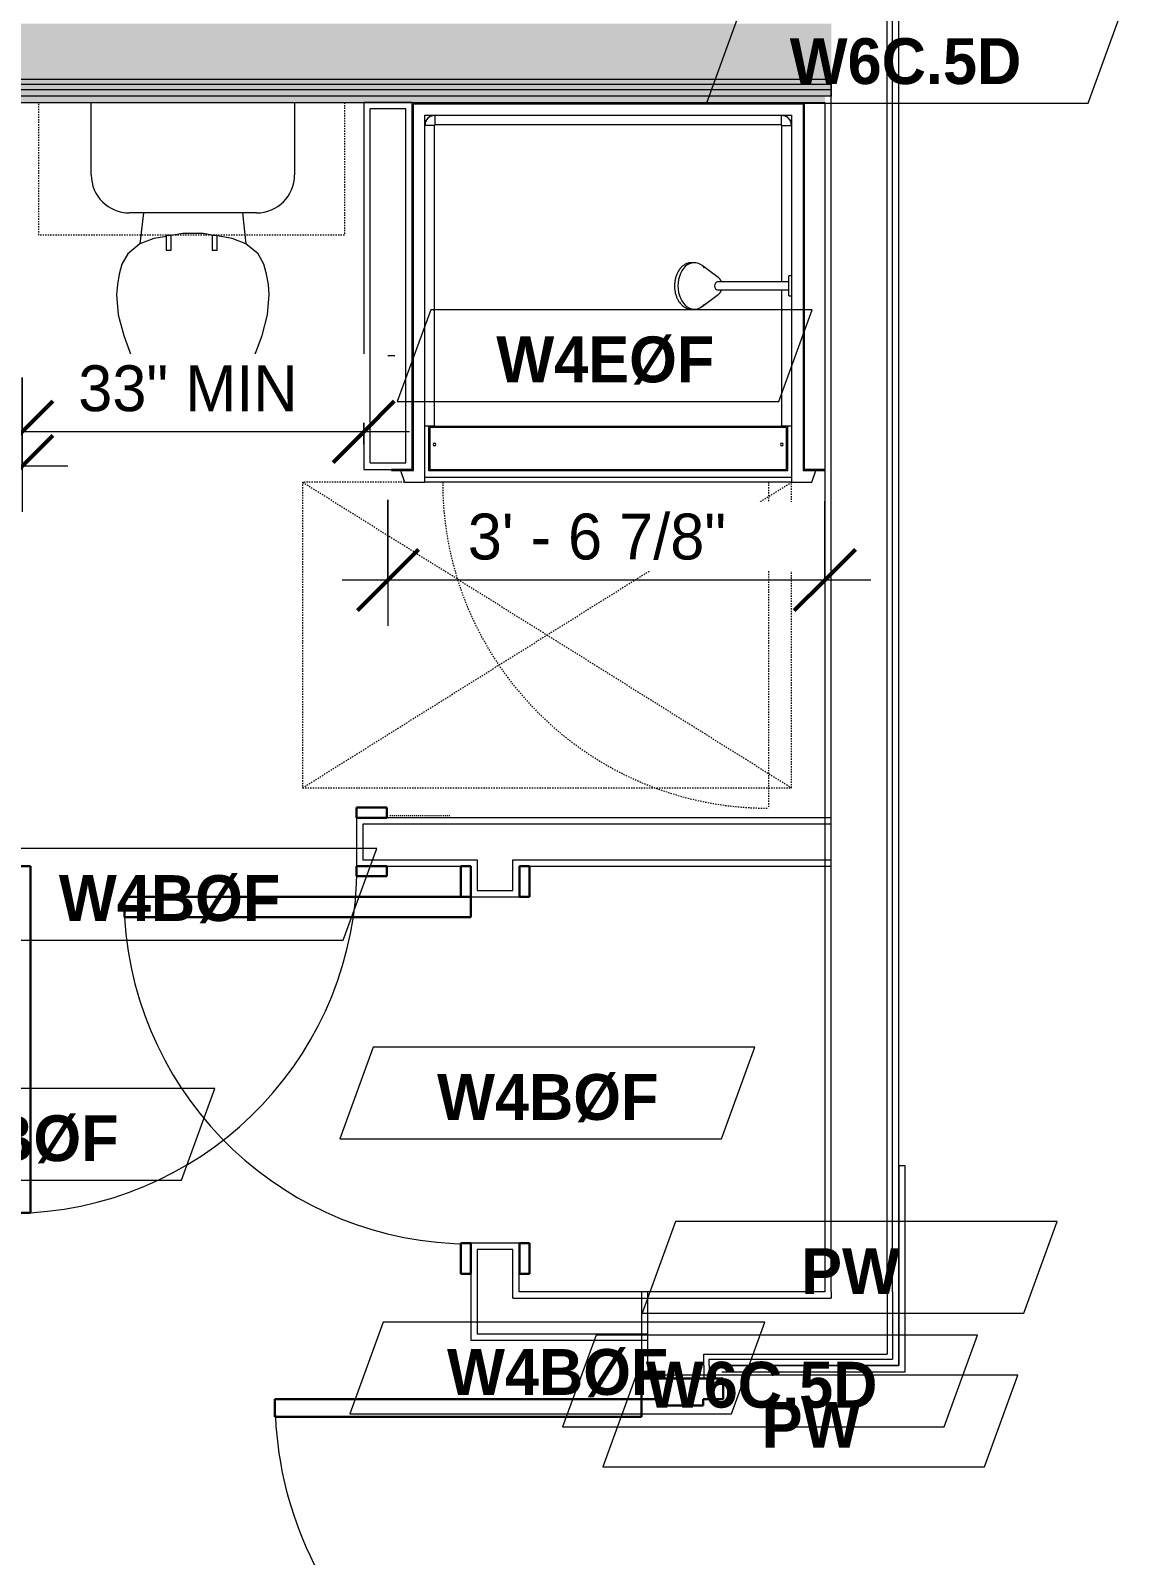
# Model space of a CAD drawing. Header units: inches. Extents: x -4010 to -1872, y 9846 to 12241.
# Drawn here: x -3565.3 to -3458.2, y 10691.2 to 10840.8 of the extents above; entities that cross this region are included whole.
import ezdxf

# ---------------------------------------------------------------- set-up
doc = ezdxf.new("R2010")
doc.units = ezdxf.units.IN
doc.header["$MEASUREMENT"] = 0
doc.linetypes.add('Dash', pattern=[0.25, 0.125, -0.125])
doc.linetypes.add('Dash 3_32_', pattern=[0.1875, 0.09375, -0.09375])
for name, color, linetype, lineweight in [('0-1', 7, 'Continuous', 5), ('0-3', 8, 'Continuous', 9), ('A-ANNO-DIMS', 211, 'Continuous', 9), ('A-ANNO-DIMS-48', 211, 'Continuous', 9), ('A-DETL-1', 90, 'Dash 3_32_', 18), ('A-DOOR-1', 7, 'Continuous', 9), ('A-DOOR-2', 10, 'Continuous', 30), ('A-DOOR-3', 31, 'Continuous', 9), ('A-DOOR-4', 31, 'Continuous', 30), ('A-DOOR-FRAM-2', 10, 'Continuous', 30), ('A-DOOR-FRAM-3', 31, 'Continuous', 30), ('A-GENM', 5, 'Continuous', 9), ('A-GENM-HDLN', 13, 'Dash', 9), ('A-WALL', 113, 'Continuous', 18), ('A-WALL-2', 250, 'Continuous', 18), ('A-WALL-3', 113, 'Continuous', 9), ('A-WALL-IDEN', 211, 'Continuous', 9), ('I-WALL-1', 21, 'Continuous', 18), ('I-WALL-2', 241, 'Continuous', 5), ('I-WALL-3', 7, 'Continuous', 9), ('I-WALL-4', 2, 'Continuous', 9), ('P-SANR-FIXT', 6, 'Continuous', 9), ('P-SANR-FIXT-HDLN', 131, 'Dash', 9), ('Q-CASE', 31, 'Continuous', 9), ('Q-CASE-2', 31, 'Dash', 9)]:
    doc.layers.add(name, color=color, linetype=linetype, lineweight=lineweight)
doc.styles.add('Century Gothic', font='ufonts.com_century-gothic.ttf', dxfattribs={"height": 4.5})
doc.styles.add('Century Gothic_B', font='GOTHICB.TTF', dxfattribs={"height": 4.5})
doc.dimstyles.new('OD_1__HACK_2', dxfattribs={"dimscale": 12, "dimtxt": 4.698757, "dimasz": 0.5, "dimexe": 0.375, "dimexo": 0.25, "dimgap": 0.0625, "dimtad": 1, "dimdec": 4, "dimrnd": 0.0625, "dimzin": 3, "dimdsep": 46, "dimlunit": 4, "dimtxsty": 'Century Gothic', "dimblk1": 'OBLIQUE', "dimblk2": 'OBLIQUE', "dimsah": 1, "dimcen": 0.09, "dimdle": 0.375, "dimazin": 0, "dimtfac": 1, "dimtdec": 4, "dimtix": 1, "dimtmove": 0, "dimatfit": 3, "dimfxl": 1, "dimtvp": 1, "dimtfill": 1, "dimfrac": 2, "dimtolj": 1, "dimtzin": 0, "dimarcsym": 2})

# ---------------------------------------------------------------- blocks, each defined once
blk = doc.blocks.new('HOLLOW METAL - UNIT DOOR-2191978-UNITS PLANS - 3RD FLOOR')
at = {"layer": 'A-DOOR-1'}
blk.add_arc((18, 3.875), 36, 90, 180, dxfattribs=at)
at = {"layer": 'A-DOOR-2'}
for p, q in [((18, 39.875), (16.25, 39.875)), ((16.25, 39.875), (16.25, 3.875)), ((18, 3.875), (18, 39.875)), ((16.25, 3.875), (18, 3.875))]:
    blk.add_line(p, q, dxfattribs=at)
at = {"layer": 'A-DOOR-FRAM-2'}
for p, q in [((-18, 3.875), (-20, 3.875)), ((-20, 3.875), (-20, -4.125)), ((-18, 1.9375), (-18, 3.875)), ((18, 3.875), (18, 1.9375)), ((20, 3.875), (18, 3.875)), ((20, -4.125), (20, 3.875)), ((-17.375, 1.9375), (-18, 1.9375)), ((-17.375, -2.1875), (-17.375, 1.9375)), ((18, 1.9375), (17.375, 1.9375)), ((17.375, 1.9375), (17.375, -2.1875)), ((-18, -4.125), (-18, -2.1875)), ((-18, -2.1875), (-17.375, -2.1875)), ((17.375, -2.1875), (18, -2.1875)), ((18, -2.1875), (18, -4.125)), ((-20, -4.125), (-18, -4.125)), ((18, -4.125), (20, -4.125))]:
    blk.add_line(p, q, dxfattribs=at)
blk = doc.blocks.new('CTR - 1st Phase - Common Walls_rvt-1-UNITS PLANS - 3RD FLOOR')
at = {"layer": 'I-WALL-1'}
blk.add_hatch(color=256, dxfattribs=at).paths.add_polyline_path([(-3489.45, 10833.75), (-3487.3, 10833.75), (-3487.3, 10834.38), (-3852.47, 10834.38), (-3852.47, 10833.75), (-3494.85, 10833.75)], flags=0)
at = {"layer": 'I-WALL-2'}
for points in [[(-3487.3, 10836), (-3486.67, 10836), (-3486.67, 10841.5), (-3852.47, 10841.5), (-3852.47, 10836), (-3494.85, 10836)], [(-3486.67, 10835.5), (-3486.67, 10836), (-3852.47, 10836), (-3852.47, 10835.5), (-3487.3, 10835.5)], [(-3494.85, 10835), (-3486.67, 10835), (-3486.67, 10835.5), (-3852.47, 10835.5), (-3852.47, 10835), (-3512.01, 10835)], [(-3486.67, 10834.38), (-3486.67, 10835), (-3852.47, 10835), (-3852.47, 10834.38), (-3487.3, 10834.38)]]:
    blk.add_hatch(color=256, dxfattribs=at).paths.add_polyline_path(points, flags=0)
at = {"layer": 'A-WALL-2'}
for p, q in [((-3481.17, 10717.06), (-3481.17, 10959.31)), ((-3480.67, 10717.06), (-3480.67, 10959.31)), ((-3487.3, 10836), (-3852.47, 10836)), ((-3487.3, 10835.5), (-3852.47, 10835.5)), ((-3486.67, 10836), (-3487.3, 10836)), ((-3486.67, 10835.5), (-3487.3, 10835.5)), ((-3486.67, 10836), (-3486.67, 10835.5)), ((-3486.67, 10835.5), (-3486.67, 10836)), ((-3486.67, 10835.5), (-3486.67, 10835)), ((-3486.67, 10835), (-3486.67, 10835.5)), ((-3487.3, 10835), (-3852.47, 10835)), ((-3487.3, 10834.38), (-3852.47, 10834.38)), ((-3486.67, 10835), (-3487.3, 10835)), ((-3486.67, 10834.38), (-3487.3, 10834.38)), ((-3486.67, 10835), (-3486.67, 10834.38)), ((-3486.67, 10834.38), (-3486.67, 10835)), ((-3486.67, 10717.06), (-3486.67, 10834.38)), ((-3504.67, 10716.44), (-3486.67, 10716.44)), ((-3504.67, 10710.94), (-3504.67, 10716.44)), ((-3486.67, 10717.06), (-3486.67, 10716.44)), ((-3481.17, 10717.06), (-3481.17, 10716.44)), ((-3481.17, 10716.44), (-3481.17, 10710.94)), ((-3480.67, 10717.06), (-3480.67, 10710.94)), ((-3504.67, 10709.81), (-3504.67, 10710.94)), ((-3504.67, 10709.81), (-3504.67, 10708.53)), ((-3499.17, 10710.94), (-3481.17, 10710.94)), ((-3499.17, 10710.44), (-3499.17, 10710.94)), ((-3499.17, 10709.81), (-3499.17, 10710.44)), ((-3499.17, 10709.81), (-3499.17, 10708.53)), ((-3498.67, 10710.44), (-3480.67, 10710.44)), ((-3498.67, 10709.81), (-3498.67, 10710.44)), ((-3498.67, 10709.81), (-3498.67, 10708.53)), ((-3480.67, 10710.94), (-3480.67, 10710.44))]:
    blk.add_line(p, q, dxfattribs=at)
at = {"layer": 'I-WALL-3'}
for p, q in [((-3480.05, 10717.06), (-3480.05, 10959.31)), ((-3852.47, 10833.75), (-3527.82, 10833.75)), ((-3489.32, 10833.75), (-3487.3, 10833.75)), ((-3487.3, 10833.75), (-3487.3, 10797.75)), ((-3487.3, 10797.63), (-3487.3, 10717.06)), ((-3479.42, 10729.41), (-3480.05, 10729.41)), ((-3480.05, 10729.41), (-3480.05, 10709.81)), ((-3479.42, 10709.81), (-3479.42, 10729.41)), ((-3487.3, 10717.06), (-3505.3, 10717.06)), ((-3505.3, 10717.06), (-3505.3, 10716.44)), ((-3505.3, 10716.44), (-3505.3, 10709.81)), ((-3480.05, 10710.44), (-3480.05, 10717.06)), ((-3505.3, 10709.81), (-3505.3, 10708.53)), ((-3498.05, 10709.81), (-3480.05, 10709.81)), ((-3498.05, 10708.53), (-3498.05, 10709.81)), ((-3480.05, 10709.81), (-3498.05, 10709.81)), ((-3498.05, 10709.81), (-3498.05, 10709.19)), ((-3480.05, 10709.81), (-3480.05, 10710.44)), ((-3479.42, 10709.19), (-3479.42, 10709.81)), ((-3497.42, 10709.19), (-3479.42, 10709.19))]:
    blk.add_line(p, q, dxfattribs=at)
at = {"layer": '0-3', "rotation": 89.99999999999123}
blk.add_blockref('HOLLOW METAL - UNIT DOOR-2191978-UNITS PLANS - 3RD FLOOR', (-3501.42, 10688.53), dxfattribs=at)
blk = doc.blocks.new('SWING - SINGLE - FLUSH - 2-10 x 6-8 - PRIVACY-3199407-UNITS PLANS - 3RD FLOOR')
at = {"layer": 'A-DOOR-3'}
blk.add_arc((17, 2.37), 34.07, 93.3657, 180, dxfattribs=at)
at = {"layer": 'A-DOOR-4'}
for p, q in [((15, 2.37), (15, 36.38)), ((17, 36.38), (15, 36.38)), ((17, 2.37), (17, 36.38)), ((17, 2.37), (15, 2.37))]:
    blk.add_line(p, q, dxfattribs=at)
at = {"layer": 'A-DOOR-FRAM-3'}
for p, q in [((-17, 3.37), (-20, 3.37)), ((-20, 3.37), (-20, 2.37)), ((-17, 2.37), (-17, 3.37)), ((20, 3.37), (17, 3.37)), ((17, 3.37), (17, 2.37)), ((20, 2.37), (20, 3.37)), ((-20, 2.37), (-17, 2.37)), ((17, 2.37), (20, 2.37)), ((-17, -2.38), (-20, -2.38)), ((-20, -2.38), (-20, -3.38)), ((-17, -3.38), (-17, -2.38)), ((20, -2.38), (17, -2.38)), ((17, -2.38), (17, -3.38)), ((20, -3.38), (20, -2.38)), ((-20, -3.38), (-17, -3.38)), ((17, -3.38), (20, -3.38))]:
    blk.add_line(p, q, dxfattribs=at)
blk = doc.blocks.new('SWING - SINGLE - FLUSH - 2-10 x 6-8 - PRIVACY-3928387-UNITS PLANS - 3RD FLOOR')
at = {"layer": 'A-DOOR-3'}
blk.add_arc((17, 2.37), 34.07, 93.3657, 180, dxfattribs=at)
at = {"layer": 'A-DOOR-4'}
for p, q in [((15, 2.37), (15, 36.38)), ((17, 36.38), (15, 36.38)), ((17, 2.37), (17, 36.38)), ((17, 2.37), (15, 2.37))]:
    blk.add_line(p, q, dxfattribs=at)
at = {"layer": 'A-DOOR-FRAM-3'}
for p, q in [((-17, 3.37), (-20, 3.37)), ((-20, 3.37), (-20, 2.37)), ((-17, 2.37), (-17, 3.37)), ((20, 3.37), (17, 3.37)), ((17, 3.37), (17, 2.37)), ((20, 2.37), (20, 3.37)), ((-20, 2.37), (-17, 2.37)), ((17, 2.37), (20, 2.37)), ((-17, -2.38), (-20, -2.38)), ((-20, -2.38), (-20, -3.38)), ((-17, -3.38), (-17, -2.38)), ((20, -2.38), (17, -2.38)), ((17, -2.38), (17, -3.38)), ((20, -3.38), (20, -2.38)), ((-20, -3.38), (-17, -3.38)), ((17, -3.38), (20, -3.38))]:
    blk.add_line(p, q, dxfattribs=at)
blk = doc.blocks.new('Toilet-Domestic-3D - Toilet-Domestic-3D-1352612-UNITS PLANS - 3RD FLOOR')
at = {"layer": 'P-SANR-FIXT'}
for p, q in [((-9.98, 11.75), (-9.98, 18.86)), ((9.98, 18.86), (9.98, 11.75)), ((6.25, 8.02), (-6.25, 8.02)), ((-4.86, 8.02), (-5.21, 5)), ((4.86, 8.02), (5.21, 5)), ((-1, 6), (-2.12, 5.8)), ((1, 6), (-1, 6)), ((1.89, 5.84), (1, 6)), ((-5.21, 5), (-6.4, 4)), ((-3.84, 5.5), (-5.21, 5)), ((-2.61, 5.72), (-3.84, 5.5)), ((3.84, 5.5), (2.38, 5.76)), ((5.21, 5), (3.84, 5.5)), ((6.4, 4), (5.21, 5)), ((-6.97, 3), (-7.24, 2)), ((-6.4, 4), (-6.97, 3)), ((6.97, 3), (6.4, 4)), ((7.24, 2), (6.97, 3)), ((-7.24, 2), (-7.41, 1)), ((7.41, 1), (7.24, 2)), ((-7.41, 1), (-7.5, 0)), ((-7.5, 0), (-7.33, -1.99)), ((7.33, -1.99), (7.5, 0)), ((7.5, 0), (7.41, 1)), ((-7.33, -1.99), (-6.79, -4)), ((6.79, -4), (7.33, -1.99)), ((-6.79, -4), (-6.06, -6)), ((6.06, -6), (6.79, -4)), ((-6.06, -6), (-5.13, -8)), ((5.13, -8), (6.06, -6)), ((-5.13, -8), (-3.74, -10)), ((3.74, -10), (5.13, -8)), ((-3.74, -10), (-2.74, -11)), ((2.74, -11), (3.74, -10)), ((-2.74, -11), (-1.87, -11.5)), ((-1.87, -11.5), (-0.5, -12)), ((0.5, -12), (1.87, -11.5)), ((1.87, -11.5), (2.74, -11)), ((-0.5, -12), (0.5, -12))]:
    blk.add_line(p, q, dxfattribs=at)
for centre, start, end in [((-6.25, 11.75), 180, 270), ((6.25, 11.75), 270, 360)]:
    blk.add_arc(centre, 3.73, start, end, dxfattribs=at)
blk = doc.blocks.new('ADA Clearances - 30_x48_-3255449-UNITS PLANS - 3RD FLOOR')
at = {"layer": 'A-GENM-HDLN'}
for p, q in [((15, -24), (-15, 24)), ((-15, -24), (15, 24)), ((15, 24), (-15, 24)), ((15, -24), (15, 24)), ((-15, -14), (-15, -24)), ((-15, -24), (15, -24))]:
    blk.add_line(p, q, dxfattribs=at)
blk = doc.blocks.new('300 Series Wall Hung Cabinet_326 - 30_-2909953-UNITS PLANS - 3RD FLOOR')
at = {"layer": 'Q-CASE'}
for p, q in [((-2.01, 14.69), (-2.5, 14.69)), ((-2.5, 14.69), (-2.5, 13.19)), ((-2.01, 13.19), (-2.01, 14.69)), ((2.49, 14.69), (2, 14.69)), ((2, 14.69), (2, 13.19)), ((2.49, 13.19), (2.49, 14.69)), ((-2.01, 13.19), (-2.5, 13.19)), ((2.49, 13.19), (2, 13.19))]:
    blk.add_line(p, q, dxfattribs=at)
at = {"layer": 'Q-CASE-2'}
for p, q in [((-15, 0.19), (-15, 13.19)), ((-15, 13.19), (15, 13.19)), ((15, 13.19), (15, 0.19)), ((15, 0.19), (-15, 0.19))]:
    blk.add_line(p, q, dxfattribs=at)
blk = doc.blocks.new('4LBS24238A75FTB_V2 - 4LBS24238A75FTB_V2-V28-UNITS PLANS - 3RD FLOOR')
at = {"layer": 'P-SANR-FIXT'}
for p, q in [((0, -0.5), (38.5, -0.5)), ((0, -36.5), (0, -0.5)), ((0.12, -36.62), (0.12, -0.63)), ((0.12, -0.63), (38.38, -0.63)), ((38.38, -0.63), (38.38, -36.62)), ((38.5, -0.5), (38.5, -36.5)), ((1.25, -37.75), (1.25, -1.75)), ((1.25, -1.75), (37.25, -1.75)), ((1.3, -2.43), (1.28, -2.51)), ((1.42, -2.2), (1.4, -2.23)), ((1.58, -2.01), (1.51, -2.08)), ((1.73, -1.9), (1.7, -1.92)), ((1.78, -1.87), (1.75, -1.89)), ((2.01, -1.78), (1.93, -1.8)), ((2.2, -32.27), (2.2, -2.75)), ((2.25, -1.77), (2.25, -1.75)), ((36.25, -1.77), (2.25, -1.77)), ((36.25, -2.7), (2.25, -2.7)), ((36.25, -1.77), (36.25, -1.75)), ((36.3, -18.11), (36.3, -2.75)), ((36.57, -1.8), (36.49, -1.78)), ((36.8, -1.92), (36.77, -1.9)), ((36.99, -2.08), (36.92, -2.01)), ((37.1, -2.23), (37.08, -2.2)), ((37.22, -2.51), (37.2, -2.43)), ((37.25, -1.75), (37.25, -17.52)), ((36.3, -32.27), (36.3, -18.89)), ((37.25, -19.48), (37.25, -37.75)), ((1.62, -32.27), (1.62, -36.62)), ((36.75, -32.38), (1.75, -32.38)), ((1.75, -32.38), (1.75, -36.5)), ((2.2, -32.27), (36.3, -32.27)), ((36.75, -36.5), (36.75, -32.38)), ((36.88, -36.62), (36.88, -32.27)), ((0, -36.5), (-2.02, -36.5)), ((-2.02, -36.5), (-2.02, -36.62)), ((-2.02, -36.62), (0.12, -36.62)), ((-1.13, -36.62), (-0.75, -37.75)), ((1.25, -37.25), (37.25, -37.25)), ((1.25, -37.75), (1.25, -37.25)), ((1.62, -36.62), (36.88, -36.62)), ((1.75, -36.5), (36.75, -36.5)), ((37.25, -37.25), (37.25, -37.75)), ((38.38, -36.62), (40.52, -36.62)), ((40.52, -36.5), (38.5, -36.5)), ((39.25, -37.75), (39.63, -36.62)), ((40.52, -36.62), (40.52, -36.5)), ((-0.75, -37.75), (1.25, -37.75)), ((37.25, -37.75), (1.25, -37.75)), ((37.25, -37.75), (39.25, -37.75))]:
    blk.add_line(p, q, dxfattribs=at)
for centre, radius, start, end in [((2.25, -2.75), 1, 90, 180), ((36.25, -2.75), 1, 0, 90), ((2.2, -34.06), 0.125, 0, 180), ((2.2, -34.06), 0.125, 180, 0), ((36.3, -34.06), 0.125, 0, 180), ((36.3, -34.06), 0.125, 180, 0)]:
    blk.add_arc(centre, radius, start, end, dxfattribs=at)
for centre, start_param, end_param in [((2.2, -32.28), 1.570796, 3.141593), ((36.3, -32.28), 0, 1.570796)]:
    blk.add_ellipse(centre, major_axis=(0.95, 0), ratio=0.019505, start_param=start_param, end_param=end_param, dxfattribs=at)
for points, knots in [([(2.25, -1.77), (2.18, -1.77), (2.05, -1.78), (1.8, -1.86), (1.52, -2.04), (1.34, -2.32), (1.26, -2.57), (1.25, -2.7), (1.25, -2.77)], [0, 0, 0, 0, 0.125, 0.25, 0.5, 0.75, 0.875, 1, 1, 1, 1]), ([(1.38, -2.25), (1.41, -2.21), (1.47, -2.12), (1.54, -2.04), (1.59, -2)], [-0.6665731, -0.6665731, -0.6665731, -0.6665731, -0.5714286, -0.4611793, -0.4611793, -0.4611793, -0.4611793]), ([(1.75, -1.88), (1.77, -1.87), (1.86, -1.82), (2.03, -1.77), (2.17, -1.75), (2.25, -1.75)], [-0.3333068, -0.3333068, -0.3333068, -0.3333068, -0.2857143, -0.1428571, 0, 0, 0, 0]), ([(2.25, -2.7), (2.24, -2.7), (2.24, -2.7), (2.23, -2.7), (2.22, -2.71), (2.22, -2.71), (2.21, -2.72), (2.21, -2.73), (2.2, -2.74), (2.2, -2.74), (2.2, -2.75), (2.2, -2.75)], [-1, -1, -1, -1, -0.833333, -0.75, -0.666667, -0.583333, -0.416667, -0.333333, -0.208333, -0.083333, 0, 0, 0, 0]), ([(36.25, -1.75), (36.31, -1.75), (36.42, -1.76), (36.59, -1.8), (36.7, -1.85), (36.75, -1.88)], [-1, -1, -1, -1, -0.8928571, -0.7857143, -0.6666667, -0.6666667, -0.6666667, -0.6666667]), ([(37.25, -2.77), (37.25, -2.7), (37.24, -2.57), (37.16, -2.32), (36.98, -2.04), (36.7, -1.86), (36.45, -1.78), (36.32, -1.77), (36.25, -1.77)], [0, 0, 0, 0, 0.125, 0.25, 0.5, 0.75, 0.875, 1, 1, 1, 1]), ([(36.3, -2.75), (36.3, -2.74), (36.3, -2.74), (36.3, -2.73), (36.29, -2.72), (36.29, -2.72), (36.28, -2.71), (36.27, -2.71), (36.26, -2.7), (36.26, -2.7), (36.25, -2.7), (36.25, -2.7)], [-1, -1, -1, -1, -0.833333, -0.75, -0.666667, -0.583333, -0.416667, -0.333333, -0.208333, -0.083333, 0, 0, 0, 0]), ([(36.75, -1.88), (36.79, -1.91), (36.89, -1.97), (36.97, -2.05), (37.01, -2.1)], [-0.6665731, -0.6665731, -0.6665731, -0.6665731, -0.5714286, -0.4475924, -0.4475924, -0.4475924, -0.4475924]), ([(37.12, -2.25), (37.13, -2.27), (37.16, -2.33), (37.18, -2.38), (37.19, -2.42)], [-0.3333068, -0.3333068, -0.3333068, -0.3333068, -0.2857143, -0.2174647, -0.2174647, -0.2174647, -0.2174647])]:
    blk.add_open_spline(points, degree=3, knots=knots, dxfattribs=at)
for points in [[(1.25, -2.75), (1.25, -2.74), (1.25, -2.72), (1.25, -2.71)], [(2.2, -2.75), (2.12, -2.75), (1.95, -2.75), (1.72, -2.75), (1.52, -2.76), (1.37, -2.76), (1.27, -2.76), (1.25, -2.77), (1.25, -2.77)], [(1.35, -2.32), (1.36, -2.3), (1.37, -2.27), (1.38, -2.25)], [(1.63, -1.97), (1.67, -1.94), (1.71, -1.91), (1.75, -1.88)], [(2.25, -2.7), (2.25, -2.62), (2.25, -2.45), (2.25, -2.22), (2.25, -2.03), (2.25, -1.88), (2.25, -1.82), (2.25, -1.8)], [(36.25, -2.7), (36.25, -2.62), (36.25, -2.45), (36.25, -2.22), (36.25, -2.03), (36.25, -1.88), (36.25, -1.82), (36.25, -1.8)], [(36.3, -2.75), (36.38, -2.75), (36.55, -2.75), (36.78, -2.75), (36.98, -2.76), (37.13, -2.76), (37.23, -2.76), (37.25, -2.77), (37.25, -2.77)], [(37.04, -2.14), (37.07, -2.18), (37.09, -2.21), (37.12, -2.25)], [(37.25, -2.67), (37.25, -2.7), (37.25, -2.72), (37.25, -2.75)]]:
    blk.add_open_spline(points, degree=3, dxfattribs=at)
at = {"layer": 'P-SANR-FIXT-HDLN'}
blk.add_line((35, -37.75), (35, -69.75), dxfattribs=at)
blk.add_arc((35, -37.75), 32, 180, 270, dxfattribs=at)
blk = doc.blocks.new('Shower Head - Shower Head-3260035-UNITS PLANS - 3RD FLOOR')
at = {"layer": 'P-SANR-FIXT'}
for p, q in [((-2.28, 9.81), (-2.28, 9.54)), ((2.28, 9.54), (2.28, 9.81)), ((-2.02, 8.78), (-0.84, 7.19)), ((0.84, 7.19), (2.02, 8.78)), ((-0.39, 7.27), (-0.39, 6.01)), ((0.39, 6.01), (0.39, 7.27)), ((-0.98, 0.26), (-0.98, 0)), ((-0.98, 0.26), (0.98, 0.26)), ((0.98, 0), (-0.98, 0)), ((-0.39, 1), (-0.39, 0.26)), ((0.39, 0.26), (0.39, 1)), ((0.98, 0), (0.98, 0.26))]:
    blk.add_line(p, q, dxfattribs=at)
at = {"layer": 'P-SANR-FIXT', "flags": 128}
for points in [[(0, 11.49), (-0.09, 11.49), (-0.18, 11.48), (-0.27, 11.48), (-0.35, 11.47), (-0.44, 11.46), (-0.53, 11.44), (-0.62, 11.43), (-0.7, 11.41), (-0.79, 11.39), (-0.87, 11.36), (-0.95, 11.34), (-1.03, 11.31), (-1.11, 11.28), (-1.19, 11.25), (-1.26, 11.21), (-1.34, 11.17), (-1.41, 11.13), (-1.48, 11.09), (-1.55, 11.05), (-1.61, 11), (-1.68, 10.95), (-1.74, 10.9), (-1.8, 10.85), (-1.85, 10.8), (-1.9, 10.74), (-1.95, 10.69), (-2, 10.63), (-2.04, 10.57), (-2.08, 10.51), (-2.12, 10.44), (-2.15, 10.38), (-2.18, 10.31), (-2.21, 10.25), (-2.23, 10.18), (-2.25, 10.11), (-2.26, 10.04), (-2.27, 9.97), (-2.28, 9.9), (-2.28, 9.83), (-2.28, 9.81)], [(2.28, 9.81), (2.28, 9.88), (2.28, 9.95), (2.27, 10.02), (2.25, 10.09), (2.24, 10.16), (2.21, 10.23), (2.19, 10.3), (2.16, 10.36), (2.13, 10.43), (2.09, 10.49), (2.05, 10.55), (2.01, 10.61), (1.97, 10.67), (1.92, 10.73), (1.86, 10.79), (1.81, 10.84), (1.75, 10.89), (1.69, 10.94), (1.63, 10.99), (1.57, 11.04), (1.5, 11.08), (1.43, 11.12), (1.36, 11.16), (1.28, 11.2), (1.21, 11.24), (1.13, 11.27), (1.05, 11.3), (0.97, 11.33), (0.89, 11.36), (0.81, 11.38), (0.72, 11.4), (0.64, 11.42), (0.55, 11.44), (0.47, 11.45), (0.38, 11.46), (0.29, 11.47), (0.2, 11.48), (0.11, 11.49), (0.02, 11.49), (0, 11.49)], [(-0.84, 7.19), (-0.81, 7.16), (-0.79, 7.13), (-0.76, 7.1), (-0.73, 7.08), (-0.7, 7.05), (-0.68, 7.03), (-0.65, 7.01), (-0.62, 6.98), (-0.59, 6.97), (-0.56, 6.95), (-0.53, 6.93), (-0.49, 6.91), (-0.46, 6.9), (-0.43, 6.89), (-0.4, 6.87)], [(-0.39, 6.01), (-0.39, 5.81), (-0.39, 5.6), (-0.39, 5.38), (-0.39, 5.15), (-0.39, 4.92), (-0.39, 4.68), (-0.39, 4.43), (-0.39, 4.18), (-0.39, 3.93), (-0.39, 3.67), (-0.39, 3.4), (-0.39, 3.13), (-0.39, 2.86), (-0.39, 2.59), (-0.39, 2.31), (-0.39, 2.03), (-0.39, 1.75), (-0.39, 1.46), (-0.39, 1.18), (-0.39, 1)], [(0.39, 6.87), (0.43, 6.88), (0.46, 6.9), (0.49, 6.91), (0.52, 6.93), (0.55, 6.94), (0.58, 6.96), (0.61, 6.98), (0.64, 7), (0.67, 7.03), (0.7, 7.05), (0.73, 7.07), (0.76, 7.1), (0.78, 7.13), (0.81, 7.16), (0.83, 7.19), (0.84, 7.19)], [(0.39, 1), (0.39, 1.29), (0.39, 1.57), (0.39, 1.85), (0.39, 2.13), (0.39, 2.41), (0.39, 2.69), (0.39, 2.96), (0.39, 3.23), (0.39, 3.5), (0.39, 3.76), (0.39, 4.02), (0.39, 4.27), (0.39, 4.52), (0.39, 4.77), (0.39, 5), (0.39, 5.23), (0.39, 5.46), (0.39, 5.67), (0.39, 5.88), (0.39, 6.01)]]:
    blk.add_lwpolyline(points, dxfattribs=at)
at = {"layer": 'P-SANR-FIXT'}
for centre, major_axis, start_param, end_param in [((0, 9.54), (-2.28, 0), 4.712389, 6.956384), ((0, 9.54), (2.28, 0), 5.609987, 7.853982), ((0, 7.27), (-0.394, 0), 4.712389, 6.283185), ((0, 7.27), (-0.394, 0), 3.141593, 4.712389)]:
    blk.add_ellipse(centre, major_axis=major_axis, ratio=0.707107, start_param=start_param, end_param=end_param, dxfattribs=at)
blk = doc.blocks.new('DIMBLOCK189-UNITS PLANS - 3RD FLOOR')
at = {"layer": 'A-ANNO-DIMS-48'}
for p, q in [((-3614.11, 10806.75), (-3614.11, 10793.57)), ((-3614.11, 10798.07), (-3614.11, 10806.75)), ((-3566.11, 10806.75), (-3566.11, 10793.57)), ((-3566.11, 10798.07), (-3566.11, 10806.75)), ((-3561.61, 10798.07), (-3618.61, 10798.07))]:
    blk.add_line(p, q, dxfattribs=at)
at = {"layer": 'A-ANNO-DIMS-48', "lineweight": 50}
for p, q in [((-3614.11, 10798.07), (-3611.11, 10801.07)), ((-3566.11, 10798.07), (-3563.11, 10801.07)), ((-3614.11, 10798.07), (-3617.11, 10795.07)), ((-3566.11, 10798.07), (-3569.11, 10795.07))]:
    blk.add_line(p, q, dxfattribs=at)
at = {"layer": 'A-ANNO-DIMS-48', "color": 0, "insert": (-3597.98, 10804.59), "char_height": 4.5, "width": 18.8845, "attachment_point": 1, "line_spacing_factor": 0.984502, "style": 'Century Gothic', "bg_fill": 3, "box_fill_scale": 1.25, "bg_fill_color": 256, "bg_fill_true_color": 13158600, "bg_fill_transparency": 0}
blk.add_mtext('4\' - 0"', dxfattribs=at)
blk = doc.blocks.new('_Oblique')
at = {"color": 0, "linetype": 'ByBlock', "lineweight": -2}
blk.add_line((-0.5, -0.5), (0.5, 0.5), dxfattribs=at)
blk = doc.blocks.new('DIMBLOCK191-UNITS PLANS - 3RD FLOOR')
at = {"layer": 'A-ANNO-DIMS-48'}
for p, q in [((-3566.11, 10806.75), (-3566.11, 10796.94)), ((-3566.11, 10801.44), (-3566.11, 10806.75)), ((-3532.57, 10800.2), (-3532.57, 10805.94)), ((-3528.07, 10801.44), (-3570.61, 10801.44)), ((-3532.57, 10801.44), (-3532.57, 10800.2))]:
    blk.add_line(p, q, dxfattribs=at)
at = {"layer": 'A-ANNO-DIMS-48', "lineweight": 50}
for p, q in [((-3566.11, 10801.44), (-3563.11, 10804.44)), ((-3532.57, 10801.44), (-3529.57, 10804.44)), ((-3566.11, 10801.44), (-3569.11, 10798.44)), ((-3532.57, 10801.44), (-3535.57, 10798.44))]:
    blk.add_line(p, q, dxfattribs=at)
at = {"layer": 'A-ANNO-DIMS-48', "color": 0, "insert": (-3560.6, 10807.96), "char_height": 4.5, "width": 27.029, "attachment_point": 1, "line_spacing_factor": 0.984502, "style": 'Century Gothic', "bg_fill": 3, "box_fill_scale": 1.25, "bg_fill_color": 256, "bg_fill_true_color": 13158600, "bg_fill_transparency": 0}
blk.add_mtext('33" MIN', dxfattribs=at)
blk = doc.blocks.new('DIMBLOCK192-UNITS PLANS - 3RD FLOOR')
at = {"layer": 'A-ANNO-DIMS-48'}
for p, q in [((-3530.2, 10794.75), (-3530.2, 10782.39)), ((-3530.2, 10786.89), (-3530.2, 10794.75)), ((-3487.3, 10794.63), (-3487.3, 10782.39)), ((-3487.3, 10786.89), (-3487.3, 10794.63)), ((-3482.8, 10786.89), (-3534.7, 10786.89))]:
    blk.add_line(p, q, dxfattribs=at)
at = {"layer": 'A-ANNO-DIMS-48', "lineweight": 50}
for p, q in [((-3530.2, 10786.89), (-3527.2, 10789.89)), ((-3487.3, 10786.89), (-3484.3, 10789.89)), ((-3530.2, 10786.89), (-3533.2, 10783.89)), ((-3487.3, 10786.89), (-3490.3, 10783.89))]:
    blk.add_line(p, q, dxfattribs=at)
at = {"layer": 'A-ANNO-DIMS-48', "color": 0, "insert": (-3522.36, 10793.41), "char_height": 4.5, "width": 32.6676, "attachment_point": 1, "line_spacing_factor": 0.984502, "style": 'Century Gothic', "bg_fill": 3, "box_fill_scale": 1.25, "bg_fill_color": 256, "bg_fill_true_color": 13158600, "bg_fill_transparency": 0}
blk.add_mtext('3\' - 6 7/8"', dxfattribs=at)
blk = doc.blocks.new('Wall Tag - Arch Wall-3956453-UNITS PLANS - 3RD FLOOR')
at = {"layer": 'A-WALL-IDEN'}
for p, q in [((-0.3561, 0.0937), (-0.4244, -0.0937)), ((0.4244, 0.0937), (-0.3561, 0.0937)), ((0.3561, -0.0937), (0.4244, 0.0937)), ((-0.4244, -0.0937), (0.3561, -0.0937))]:
    blk.add_line(p, q, dxfattribs=at)

msp = doc.modelspace()

# ---------------------------------------------------------------- linework, layer by layer
at = {"layer": 'A-DETL-1'}
msp.add_line((-3524.12304, 10763.7519), (-3530.12304, 10763.7519), dxfattribs=at)
at = {"layer": 'A-WALL'}
for p, q in [((-3531.94765, 10798.3769), (-3531.94765, 10833.1269)), ((-3528.44765, 10833.1269), (-3531.94765, 10833.1269)), ((-3528.44765, 10798.3769), (-3528.44765, 10833.1269)), ((-3531.94765, 10798.3769), (-3528.44765, 10798.3769)), ((-3486.67374, 10762.9394), (-3532.67374, 10762.9394)), ((-3532.67374, 10762.9394), (-3532.67374, 10759.4394)), ((-3532.67374, 10759.4394), (-3521.42374, 10759.4394)), ((-3521.42374, 10759.4394), (-3521.42374, 10756.4394)), ((-3517.92374, 10759.4394), (-3486.67374, 10759.4394)), ((-3517.92374, 10756.4394), (-3517.92374, 10759.4394)), ((-3521.42374, 10756.4394), (-3517.92374, 10756.4394)), ((-3521.42374, 10721.1894), (-3521.42374, 10712.9394)), ((-3517.92374, 10721.1894), (-3521.42374, 10721.1894)), ((-3517.92374, 10716.4394), (-3517.92374, 10721.1894)), ((-3517.92374, 10716.4394), (-3504.67374, 10716.4394)), ((-3521.42374, 10712.9394), (-3504.67374, 10712.9394))]:
    msp.add_line(p, q, dxfattribs=at)
at = {"layer": 'A-WALL-3'}
for p, q in [((-3486.67374, 10763.5644), (-3533.29874, 10763.5644)), ((-3533.29874, 10763.5644), (-3533.29874, 10758.8144)), ((-3486.67374, 10758.8144), (-3486.67374, 10763.5644)), ((-3533.29874, 10758.8144), (-3522.04874, 10758.8144)), ((-3522.04874, 10758.8144), (-3522.04874, 10755.8144)), ((-3517.29874, 10758.8144), (-3486.67374, 10758.8144)), ((-3517.29874, 10755.8144), (-3517.29874, 10758.8144)), ((-3522.04874, 10755.8144), (-3517.29874, 10755.8144)), ((-3522.04874, 10721.8144), (-3522.04874, 10712.3144)), ((-3517.29874, 10721.8144), (-3522.04874, 10721.8144)), ((-3517.29874, 10717.0644), (-3517.29874, 10721.8144)), ((-3504.67374, 10717.0644), (-3517.29874, 10717.0644)), ((-3504.67374, 10712.3144), (-3504.67374, 10717.0644)), ((-3522.04874, 10712.3144), (-3504.67374, 10712.3144))]:
    msp.add_line(p, q, dxfattribs=at)
at = {"layer": 'I-WALL-4'}
for p, q in [((-3532.57265, 10833.7519), (-3532.57265, 10797.7519)), ((-3527.82265, 10833.7519), (-3532.57265, 10833.7519)), ((-3532.57265, 10797.7519), (-3529.84656, 10797.7519))]:
    msp.add_line(p, q, dxfattribs=at)

# ---------------------------------------------------------------- block references
at = {"layer": '0-1'}
msp.add_blockref('CTR - 1st Phase - Common Walls_rvt-1-UNITS PLANS - 3RD FLOOR', (0, 0), dxfattribs=at)
at = {"layer": 'A-DOOR-3'}
for name, p, rotation in [('SWING - SINGLE - FLUSH - 2-10 x 6-8 - PRIVACY-3199407-UNITS PLANS - 3RD FLOOR', (-3550.29874, 10761.1894), 180), ('SWING - SINGLE - FLUSH - 2-10 x 6-8 - PRIVACY-3928387-UNITS PLANS - 3RD FLOOR', (-3519.67374, 10738.8144), 89.99999999999199)]:
    msp.add_blockref(name, p, dxfattribs=dict(at, rotation=rotation))
at = {"layer": 'A-GENM', "rotation": 270.0000000001953}
msp.add_blockref('ADA Clearances - 30_x48_-3255449-UNITS PLANS - 3RD FLOOR', (-3514.57265, 10781.5019), dxfattribs=at)
at = {"layer": 'A-WALL-IDEN', "xscale": 47.99999999999997, "yscale": 47.99999999999997, "zscale": 47.99999999999997}
for p in [(-3478.54671, 10838.1894), (-3551.67374, 10756.06237), (-3514.54671, 10736.54506), (-3567.54671, 10732.5019), (-3484.86326, 10719.45491), (-3513.56807, 10709.56237), (-3492.67374, 10708.31237), (-3488.73624, 10704.37487)]:
    msp.add_blockref('Wall Tag - Arch Wall-3956453-UNITS PLANS - 3RD FLOOR', p, dxfattribs=at)
at = {"layer": 'P-SANR-FIXT'}
for name, p in [('Toilet-Domestic-3D - Toilet-Domestic-3D-1352612-UNITS PLANS - 3RD FLOOR', (-3549.34194, 10814.89608)), ('4LBS24238A75FTB_V2 - 4LBS24238A75FTB_V2-V28-UNITS PLANS - 3RD FLOOR', (-3527.82265, 10834.2519))]:
    msp.add_blockref(name, p, dxfattribs=at)
at = {"layer": 'P-SANR-FIXT', "rotation": 89.99999999999355}
msp.add_blockref('Shower Head - Shower Head-3260035-UNITS PLANS - 3RD FLOOR', (-3490.57265, 10815.7519), dxfattribs=at)
at = {"layer": 'Q-CASE', "rotation": 180}
msp.add_blockref('300 Series Wall Hung Cabinet_326 - 30_-2909953-UNITS PLANS - 3RD FLOOR', (-3549.46694, 10833.93481), dxfattribs=at)

# ---------------------------------------------------------------- texts
at = {"layer": 'A-WALL-IDEN', "char_height": 4.5, "attachment_point": 1, "style": 'Century Gothic_B'}
for s, insert, width in [('W6C.5D', (-3490.75012, 10840.0607), 29.391), ('W4EØF', (-3519.55274, 10810.78945), 25.6035), ('W4BØF', (-3562.49762, 10757.93367), 26.058), ('W4BØF', (-3525.37059, 10738.41636), 26.058), ('W4BØF', (-3578.37059, 10734.3732), 26.058), ('PW', (-3489.63045, 10721.32621), 11.3625), ('W4BØF', (-3524.39195, 10711.43367), 26.058), ('W6C.5D', (-3504.87714, 10710.18367), 29.391), ('PW', (-3493.50342, 10706.24617), 11.3625)]:
    msp.add_mtext(s, dxfattribs=dict(at, insert=insert, width=width))

# ---------------------------------------------------------------- next in the draw order: dimensions: what is measured, and where the dimension line sits
at = {"layer": 'A-ANNO-DIMS'}
dim = msp.add_linear_dim(base=(-3614.11124, 10798.07333), p1=(-3566.11124, 10809.7519), p2=(-3614.11124, 10809.7519), dimstyle='OD_1__HACK_2', override={"dimpost": '<>', "dimfxl": 48}, dxfattribs=at)
dim.commit()
dim.dimension.update_dxf_attribs({"geometry": 'DIMBLOCK189-UNITS PLANS - 3RD FLOOR', "text_midpoint": (-3590.11124, 10801.18652)})

# ---------------------------------------------------------------- next in the draw order: dimensions: what is measured, and where the dimension line sits
dim = msp.add_linear_dim(base=(-3566.11124, 10801.43834), p1=(-3532.57265, 10797.1957), p2=(-3566.11124, 10809.74731), text='33" MIN', dimstyle='OD_1__HACK_2', override={"dimpost": '<>', "dimfxl": 35.810331}, dxfattribs=at)
dim.commit()
dim.dimension.update_dxf_attribs({"geometry": 'DIMBLOCK191-UNITS PLANS - 3RD FLOOR', "text_midpoint": (-3549.34194, 10804.55153)})

# ---------------------------------------------------------------- next in the draw order: linework, layer by layer
at = {"layer": 'A-WALL-IDEN'}
msp.add_line((-3530.19765, 10808.91815), (-3529.50595, 10808.91815), dxfattribs=at)

# ---------------------------------------------------------------- next in the draw order: block references
at = {"layer": 'A-WALL-IDEN', "xscale": 47.99999999999997, "yscale": 47.99999999999997, "zscale": 47.99999999999997}
msp.add_blockref('Wall Tag - Arch Wall-3956453-UNITS PLANS - 3RD FLOOR', (-3508.90839, 10808.91815), dxfattribs=at)

# ---------------------------------------------------------------- next in the draw order: dimensions: what is measured, and where the dimension line sits
at = {"layer": 'A-ANNO-DIMS'}
dim = msp.add_linear_dim(base=(-3530.19765, 10786.89031), p1=(-3487.29874, 10797.6269), p2=(-3530.19765, 10797.7519), dimstyle='OD_1__HACK_2', override={"dimpost": '<>', "dimfxl": 42.899091}, dxfattribs=at)
dim.commit()
dim.dimension.update_dxf_attribs({"geometry": 'DIMBLOCK192-UNITS PLANS - 3RD FLOOR', "text_midpoint": (-3508.74819, 10790.25282)})

doc.saveas('drawing.dxf')
